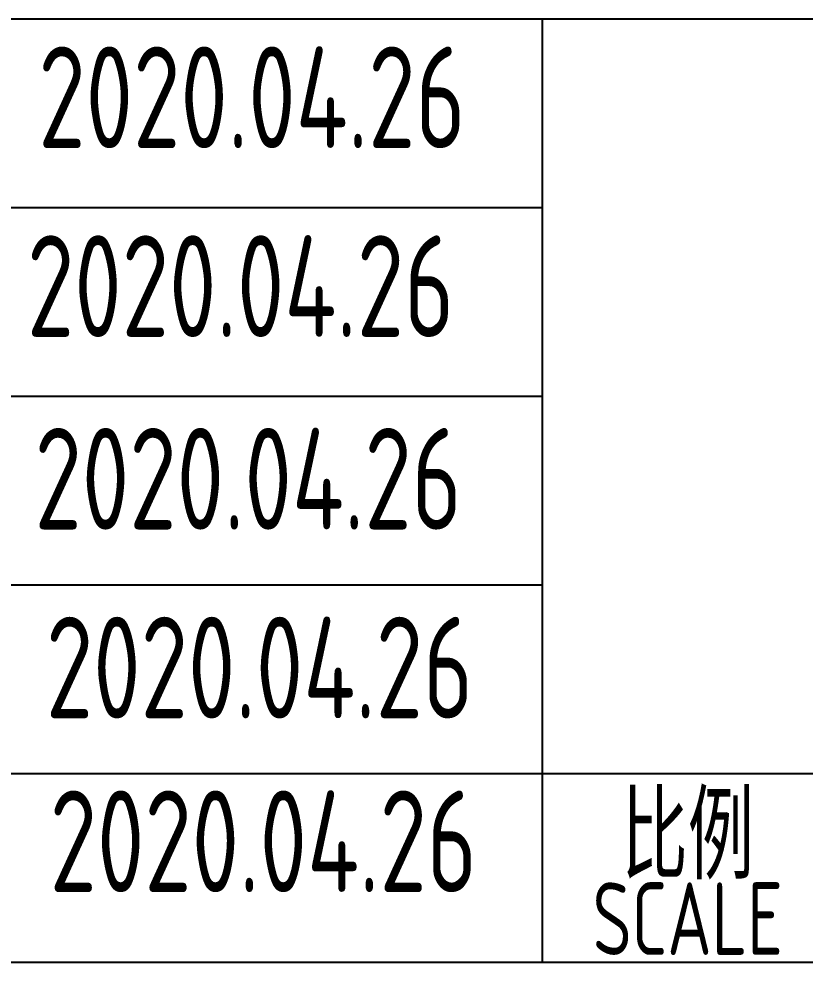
# Model space of a CAD drawing. Extents: x 5279878 to 5976284, y -275259 to -27697.
# Drawn here: x 5734476 to 5737184, y -249520 to -246270 of the extents above; entities that cross this region are included whole.
import ezdxf
from ezdxf.enums import TextEntityAlignment as Align

# ---------------------------------------------------------------- set-up
doc = ezdxf.new("R2010")
doc.units = 0
doc.header["$LTSCALE"] = 1000
doc.header["$MEASUREMENT"] = 0
doc.linetypes.add('2', pattern=[18.5, 12, -3, 0.5, -3])
doc.layers.get('0').update_dxf_attribs({"linetype": 'CONTINUOUS'})
doc.styles.add('AHD', font='sceie.shx', dxfattribs={"width": 0.7, "bigfont": 'sceic.shx'})
doc.styles.add('sceie', font='sceie.shx', dxfattribs={"width": 0.7, "bigfont": 'sceic.shx'})

# ---------------------------------------------------------------- blocks, each defined once
blk = doc.blocks.new('qm')
at = {"style": 'sceie', "width": 0.8}
for p in [(-941169.6, -984626.3), (-941208.7, -985276.9), (-941182.6, -985940.5), (-941143.6, -986591.1), (-941130.5, -987189.7)]:
    blk.add_attdef('2020.04.26', text='', height=350, dxfattribs=at).set_placement(p, align=Align.MIDDLE)

msp = doc.modelspace()

# ---------------------------------------------------------------- linework, layer by layer
for p, q in [((5730779.7, -246269.8), (5748779.7, -246269.8)), ((5736279.7, -249519.8), (5736279.7, -246269.8)), ((5730779.7, -246919.8), (5736279.7, -246919.8)), ((5730779.7, -247569.8), (5736279.7, -247569.8)), ((5730779.7, -248219.8), (5736279.7, -248219.8)), ((5730779.7, -248869.8), (5748779.7, -248869.8)), ((5730779.7, -249519.8), (5748779.7, -249519.8))]:
    msp.add_line(p, q)

# ---------------------------------------------------------------- block references
at = {"color": 4, "linetype": '2'}
ref = msp.add_blockref('qm', (6676448.7, 738086.7), dxfattribs=at)
ref.add_attrib('2020.04.26', '2020.04.26', dxfattribs={"height": 350, "style": 'sceie', "width": 0.8}).set_placement((5735318.2, -249103), align=Align.MIDDLE)
ref.add_attrib('2020.04.26', '2020.04.26', dxfattribs={"height": 350, "style": 'sceie', "width": 0.8}).set_placement((5735305.2, -248504.4), align=Align.MIDDLE)
ref.add_attrib('2020.04.26', '2020.04.26', dxfattribs={"height": 350, "style": 'sceie', "width": 0.8}).set_placement((5735266.1, -247853.8), align=Align.MIDDLE)
ref.add_attrib('2020.04.26', '2020.04.26', dxfattribs={"height": 350, "style": 'sceie', "width": 0.8}).set_placement((5735240, -247190.2), align=Align.MIDDLE)
ref.add_attrib('2020.04.26', '2020.04.26', dxfattribs={"height": 350, "style": 'sceie', "width": 0.8}).set_placement((5735279.1, -246539.6), align=Align.MIDDLE)

# ---------------------------------------------------------------- texts
at = {"style": 'AHD', "width": 0.8}
for s, height, p in [('比例', 300, (5736779.7, -249069.8)), ('比例', 300, (5736779.7, -249069.8)), ('SCALE', 250, (5736779.7, -249369.8)), ('SCALE', 250, (5736779.7, -249369.8))]:
    msp.add_text(s, height=height, dxfattribs=at).set_placement(p, align=Align.MIDDLE)

doc.saveas('drawing.dxf')
